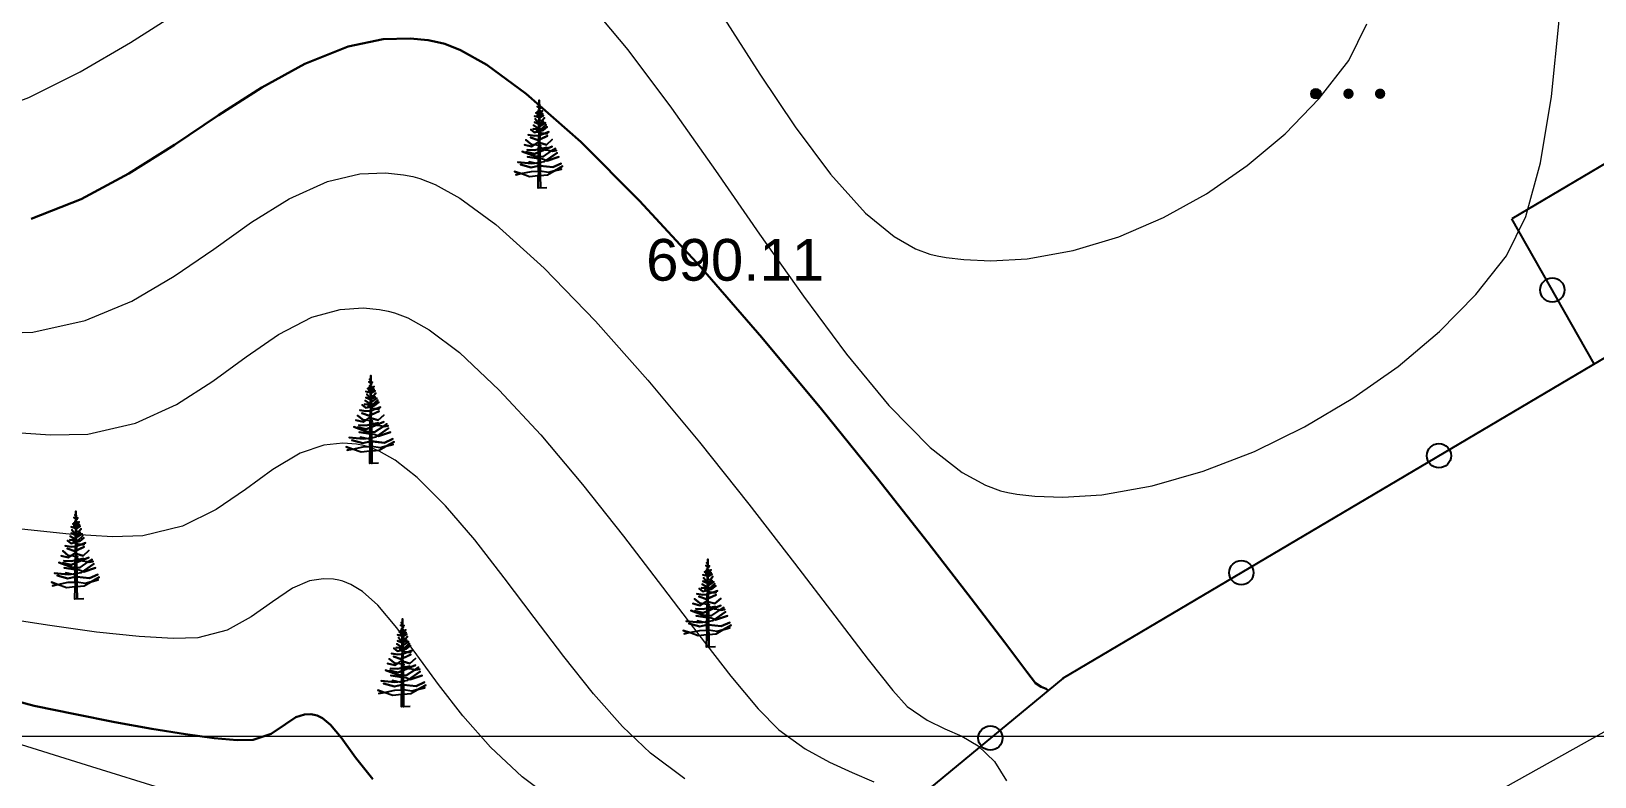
# Model space of a CAD drawing. Header units: feet. Extents: x 3381 to 1374491, y 675186 to 8751562.
# Drawn here: x 686674.7 to 686712.22, y 4376145.2 to 4376163.09 of the extents above; entities that cross this region are included whole.
import ezdxf

# ---------------------------------------------------------------- set-up
doc = ezdxf.new("R2010")
doc.units = ezdxf.units.FT
doc.header["$MEASUREMENT"] = 0
doc.header["$PDMODE"] = 34
doc.header["$PDSIZE"] = 0.01
doc.layers.get('0').update_dxf_attribs({"linetype": 'CONTINUOUS'})
for name, color, linetype in [('0_Point_Height', 2, 'CONTINUOUS'), ('0_Point_Point', 7, 'CONTINUOUS'), ('Aqaclar', 3, 'CONTINUOUS'), ('col bitkisi', 7, 'CONTINUOUS')]:
    doc.layers.add(name, color=color, linetype=linetype)
for name, color, linetype, lineweight in [('ANA HORIZONTAL', 24, 'CONTINUOUS', 30), ('das tikili', 5, 'CONTINUOUS', 0), ('HORIZANTAL', 24, 'CONTINUOUS', 13), ('km setka', 170, 'CONTINUOUS', 15)]:
    doc.layers.add(name, color=color, linetype=linetype, lineweight=lineweight)
doc.styles.get("Standard").update_dxf_attribs({"font": 'arial.ttf', "height": 2.5})

msp = doc.modelspace()

# ---------------------------------------------------------------- hatches: boundary and pattern name
at = {"layer": 'col bitkisi', "ltscale": 1.5}
h = msp.add_hatch(color=256, dxfattribs=at)
edge = h.paths.add_edge_path()
edge.add_arc((686705.529, 4376161.587), 0.125, 0, 360)
h = msp.add_hatch(color=256, dxfattribs=at)
edge = h.paths.add_edge_path()
edge.add_arc((686706.311, 4376161.587), 0.125, 0, 360)
h = msp.add_hatch(color=256, dxfattribs=at)
edge = h.paths.add_edge_path()
edge.add_arc((686707.07, 4376161.587), 0.125, 0, 360)

# ---------------------------------------------------------------- linework, layer by layer
at = {"linetype": 'Continuous'}
for p, q in [((686723.616, 4376161.855, 690.121), (686699.466, 4376147.563, 690.108)), ((686714.537, 4376161.13, 690.117), (686710.233, 4376158.584, 690.115)), ((686712.211, 4376155.106, 681.217), (686710.233, 4376158.584, 77.191)), ((686699.466, 4376147.563, 690.108), (686688.683, 4376138.685, 96.176))]:
    msp.add_line(p, q, dxfattribs=at)
for centre in [(686711.203, 4376156.879, 373.182), (686708.482, 4376152.899, 690.113), (686703.738, 4376150.092, 690.11), (686697.717, 4376146.124, 593.796)]:
    msp.add_circle(centre, 0.291, dxfattribs=at)
msp.add_open_spline([(686613.86, 4376350.079), (686615.681, 4376346.609), (686621.987, 4376334.591), (686631.884, 4376316.609), (686645.879, 4376297.345), (686656.65, 4376277.147), (686667.613, 4376259.262), (686676.741, 4376241.858), (686690.156, 4376223.337), (686706.755, 4376209.048), (686718.29, 4376194.211), (686726.22, 4376183.729), (686737.538, 4376171.81), (686745.787, 4376161.118), (686750.231, 4376155.358)], degree=3, knots=[0, 0, 0, 0, 11.75951, 40.72321, 61.46233, 83.054979, 109.290717, 124.392744, 141.962718, 177.533008, 189.558821, 198.276488, 216.955448, 238.768866, 238.768866, 238.768866, 238.768866], dxfattribs=at)
at = {"layer": '0_Point_Point'}
msp.add_point((686699.466, 4376147.563, 690.108), dxfattribs=at)
at = {"layer": 'ANA HORIZONTAL', "color": 16, "lineweight": 30}
for points, elevation in [([(686674.69, 4376158.586), (686675.894, 4376159.059), (686677.037, 4376159.669), (686678.132, 4376160.359), (686679.192, 4376161.069), (686680.231, 4376161.738), (686681.262, 4376162.308), (686682.3, 4376162.72), (686683.143, 4376162.894), (686683.787, 4376162.915), (686684.224, 4376162.87), (686684.445, 4376162.828), (686684.621, 4376162.781), (686685, 4376162.631), (686685.631, 4376162.277), (686686.574, 4376161.587), (686687.884, 4376160.431), (686689.294, 4376159.02), (686690.759, 4376157.43), (686692.231, 4376155.738), (686693.663, 4376154.019), (686695.009, 4376152.352), (686696.221, 4376150.811), (686697.254, 4376149.473), (686698.059, 4376148.415), (686698.59, 4376147.712), (686698.8, 4376147.442), (686698.937, 4376147.358), (686699.056, 4376147.304), (686699.104, 4376147.265)], 690), ([(686682.891, 4376145.139), (686682.481, 4376145.661), (686682.133, 4376146.136), (686681.878, 4376146.439), (686681.688, 4376146.599), (686681.557, 4376146.665), (686681.49, 4376146.685), (686681.407, 4376146.698), (686681.255, 4376146.693), (686681.05, 4376146.625), (686680.796, 4376146.461), (686680.455, 4376146.228), (686680.02, 4376146.084), (686679.638, 4376146.078), (686679.087, 4376146.124), (686678.395, 4376146.216), (686677.59, 4376146.346), (686676.699, 4376146.508), (686675.749, 4376146.696), (686674.769, 4376146.902), (686674.02, 4376147.102)], 687.5)]:
    msp.add_lwpolyline(points, dxfattribs=dict(at, elevation=elevation))
at = {"layer": 'Aqaclar', "color": 3}
for points in [[(686687.074, 4376159.331), (686686.862, 4376159.323), (686686.866, 4376159.618), (686686.658, 4376159.594), (686686.449, 4376159.669), (686686.298, 4376159.724), (686686.449, 4376159.669), (686686.323, 4376159.643), (686686.449, 4376159.669), (686686.702, 4376159.724), (686686.867, 4376159.731), (686686.866, 4376159.618), (686686.911, 4376159.623), (686686.915, 4376159.325), (686686.911, 4376159.623), (686687.088, 4376159.643), (686687.254, 4376159.736), (686687.422, 4376159.78), (686687.254, 4376159.736), (686687.448, 4376159.845), (686687.254, 4376159.736), (686687.113, 4376159.699), (686686.91, 4376159.729), (686686.911, 4376159.623), (686686.91, 4376159.729), (686686.892, 4376159.732), (686686.867, 4376159.731), (686686.869, 4376159.853), (686686.867, 4376159.853), (686686.696, 4376159.813), (686686.437, 4376159.886), (686686.696, 4376159.813), (686686.867, 4376159.853), (686686.869, 4376159.853), (686686.869, 4376159.9), (686686.86, 4376159.902), (686686.645, 4376159.95), (686686.775, 4376159.921), (686686.702, 4376159.91), (686686.374, 4376159.942), (686686.702, 4376159.91), (686686.775, 4376159.921), (686686.87, 4376159.936), (686686.869, 4376159.9), (686686.87, 4376159.936), (686686.907, 4376159.941), (686686.91, 4376159.729), (686686.908, 4376159.854), (686686.911, 4376159.853), (686687.214, 4376159.821), (686687.416, 4376159.91), (686687.214, 4376159.821), (686686.908, 4376159.854), (686686.907, 4376159.941), (686687.018, 4376159.958), (686687.315, 4376160.169), (686687.053, 4376159.983), (686687.075, 4376159.975), (686687.359, 4376160.072), (686687.075, 4376159.975), (686686.968, 4376160.015), (686686.906, 4376160.025), (686686.907, 4376159.941), (686686.906, 4376160.025), (686686.871, 4376160.03), (686686.87, 4376159.936), (686686.871, 4376160.03), (686686.608, 4376160.072), (686686.871, 4376160.03), (686686.872, 4376160.08), (686686.803, 4376160.08), (686686.481, 4376160.201), (686686.803, 4376160.08), (686686.872, 4376160.08), (686686.873, 4376160.183), (686686.784, 4376160.145), (686686.576, 4376160.193), (686686.784, 4376160.145), (686686.904, 4376160.196), (686686.906, 4376160.08), (686686.872, 4376160.08), (686686.906, 4376160.08), (686686.906, 4376160.025), (686686.906, 4376160.08), (686686.987, 4376160.08), (686687.185, 4376160.213), (686687.277, 4376160.274), (686687.185, 4376160.213), (686687.208, 4376160.21), (686687.302, 4376160.226), (686687.208, 4376160.21), (686687.05, 4376160.234), (686687.022, 4376160.246), (686686.904, 4376160.196), (686687.022, 4376160.246), (686687.201, 4376160.323), (686687.022, 4376160.246), (686686.961, 4376160.275), (686687.069, 4376160.299), (686686.961, 4376160.275), (686686.892, 4376160.307), (686686.903, 4376160.302), (686686.903, 4376160.262), (686686.961, 4376160.275), (686686.903, 4376160.262), (686686.904, 4376160.196), (686686.903, 4376160.262), (686686.874, 4376160.255), (686686.873, 4376160.183), (686686.874, 4376160.255), (686686.778, 4376160.234), (686686.601, 4376160.242), (686686.778, 4376160.234), (686686.874, 4376160.255), (686686.875, 4376160.347), (686686.93, 4376160.339), (686686.902, 4376160.343), (686686.903, 4376160.302), (686686.902, 4376160.343), (686686.875, 4376160.347), (686686.702, 4376160.371), (686686.57, 4376160.477), (686686.702, 4376160.371), (686686.766, 4376160.362), (686686.702, 4376160.323), (686686.532, 4376160.363), (686686.702, 4376160.323), (686686.766, 4376160.362), (686686.876, 4376160.43), (686686.875, 4376160.347), (686686.902, 4376160.343), (686686.901, 4376160.407), (686687.062, 4376160.363), (686687.201, 4376160.485), (686687.062, 4376160.363), (686686.901, 4376160.407), (686686.9, 4376160.487), (686687.088, 4376160.574), (686686.86, 4376160.469), (686686.677, 4376160.533), (686686.86, 4376160.469), (686686.877, 4376160.476), (686686.876, 4376160.43), (686686.878, 4376160.588), (686686.86, 4376160.582), (686686.772, 4376160.574), (686686.626, 4376160.598), (686686.772, 4376160.574), (686686.86, 4376160.582), (686686.878, 4376160.588), (686686.899, 4376160.595), (686686.9, 4376160.487), (686686.899, 4376160.595), (686687.119, 4376160.671), (686687.013, 4376160.635), (686687.088, 4376160.631), (686686.936, 4376160.639), (686686.822, 4376160.695), (686686.879, 4376160.667), (686686.878, 4376160.588), (686686.899, 4376160.595), (686686.898, 4376160.689), (686686.772, 4376160.655), (686686.683, 4376160.728), (686686.772, 4376160.655), (686686.879, 4376160.684), (686686.879, 4376160.667), (686686.879, 4376160.684), (686686.98, 4376160.712), (686687.081, 4376160.793), (686686.98, 4376160.712), (686686.898, 4376160.689), (686686.897, 4376160.731), (686686.93, 4376160.728), (686687.056, 4376160.841), (686686.93, 4376160.728), (686686.897, 4376160.731), (686686.88, 4376160.732), (686686.879, 4376160.684), (686686.88, 4376160.732), (686686.74, 4376160.744), (686686.88, 4376160.732), (686686.88, 4376160.748), (686686.753, 4376160.833), (686686.88, 4376160.748), (686686.881, 4376160.859), (686686.885, 4376160.857), (686686.772, 4376160.906), (686686.885, 4376160.857), (686686.993, 4376160.922), (686686.896, 4376160.864), (686686.897, 4376160.731), (686686.897, 4376160.797), (686687.037, 4376160.89), (686686.897, 4376160.797), (686686.895, 4376160.934), (686686.955, 4376160.946), (686687.012, 4376161.011), (686686.955, 4376160.946), (686686.895, 4376160.934), (686686.882, 4376160.931), (686686.881, 4376160.859), (686686.882, 4376160.931), (686686.841, 4376160.922), (686686.791, 4376160.987), (686686.841, 4376160.922), (686686.882, 4376160.931), (686686.884, 4376161.024), (686686.772, 4376161.052), (686686.904, 4376161.019), (686686.993, 4376161.068), (686686.904, 4376161.019), (686686.894, 4376161.022), (686686.895, 4376160.934), (686686.894, 4376161.022), (686686.893, 4376161.066), (686686.974, 4376161.108), (686686.893, 4376161.066), (686686.892, 4376161.139), (686686.923, 4376161.133), (686686.892, 4376161.139), (686686.841, 4376161.149), (686686.885, 4376161.14), (686686.884, 4376161.024), (686686.884, 4376161.068), (686686.841, 4376161.076), (686686.884, 4376161.068), (686686.884, 4376161.098), (686686.81, 4376161.125), (686686.884, 4376161.098), (686686.885, 4376161.14), (686686.885, 4376161.18), (686686.86, 4376161.189), (686686.892, 4376161.177), (686686.923, 4376161.165), (686686.949, 4376161.133), (686686.935, 4376161.15), (686686.968, 4376161.173), (686686.923, 4376161.141), (686686.935, 4376161.15), (686686.923, 4376161.165), (686686.892, 4376161.177), (686686.892, 4376161.139), (686686.892, 4376161.177), (686686.891, 4376161.239), (686686.93, 4376161.27), (686686.896, 4376161.243), (686686.917, 4376161.23), (686686.896, 4376161.243), (686686.886, 4376161.25), (686686.841, 4376161.278), (686686.886, 4376161.25), (686686.887, 4376161.309), (686686.86, 4376161.343), (686686.887, 4376161.309), (686686.889, 4376161.432), (686686.891, 4376161.247), (686686.891, 4376161.239), (686686.891, 4376161.247), (686686.886, 4376161.25), (686686.886, 4376161.236), (686686.891, 4376161.239), (686686.879, 4376161.23), (686686.886, 4376161.236), (686686.885, 4376161.18)], [(686683.031, 4376152.722), (686682.819, 4376152.715), (686682.823, 4376153.009), (686682.615, 4376152.986), (686682.405, 4376153.061), (686682.255, 4376153.115), (686682.405, 4376153.061), (686682.28, 4376153.034), (686682.405, 4376153.061), (686682.659, 4376153.115), (686682.824, 4376153.122), (686682.823, 4376153.009), (686682.868, 4376153.015), (686682.872, 4376152.717), (686682.868, 4376153.015), (686683.044, 4376153.034), (686683.211, 4376153.128), (686683.379, 4376153.172), (686683.211, 4376153.128), (686683.404, 4376153.237), (686683.211, 4376153.128), (686683.069, 4376153.091), (686682.867, 4376153.121), (686682.868, 4376153.015), (686682.867, 4376153.121), (686682.848, 4376153.124), (686682.824, 4376153.122), (686682.825, 4376153.245), (686682.823, 4376153.245), (686682.653, 4376153.205), (686682.394, 4376153.277), (686682.653, 4376153.205), (686682.823, 4376153.245), (686682.825, 4376153.245), (686682.826, 4376153.291), (686682.817, 4376153.294), (686682.602, 4376153.342), (686682.732, 4376153.313), (686682.659, 4376153.302), (686682.33, 4376153.334), (686682.659, 4376153.302), (686682.732, 4376153.313), (686682.827, 4376153.327), (686682.826, 4376153.291), (686682.827, 4376153.327), (686682.864, 4376153.333), (686682.867, 4376153.121), (686682.865, 4376153.246), (686682.867, 4376153.245), (686683.171, 4376153.213), (686683.373, 4376153.302), (686683.171, 4376153.213), (686682.865, 4376153.246), (686682.864, 4376153.333), (686682.975, 4376153.35), (686683.272, 4376153.561), (686683.009, 4376153.375), (686683.032, 4376153.366), (686683.316, 4376153.464), (686683.032, 4376153.366), (686682.924, 4376153.407), (686682.863, 4376153.417), (686682.864, 4376153.333), (686682.863, 4376153.417), (686682.828, 4376153.422), (686682.827, 4376153.327), (686682.828, 4376153.422), (686682.564, 4376153.464), (686682.828, 4376153.422), (686682.828, 4376153.472), (686682.76, 4376153.472), (686682.438, 4376153.593), (686682.76, 4376153.472), (686682.828, 4376153.472), (686682.83, 4376153.574), (686682.741, 4376153.537), (686682.533, 4376153.585), (686682.741, 4376153.537), (686682.861, 4376153.588), (686682.862, 4376153.472), (686682.828, 4376153.472), (686682.862, 4376153.472), (686682.863, 4376153.417), (686682.862, 4376153.472), (686682.943, 4376153.472), (686683.142, 4376153.605), (686683.234, 4376153.666), (686683.142, 4376153.605), (686683.164, 4376153.601), (686683.259, 4376153.618), (686683.164, 4376153.601), (686683.006, 4376153.626), (686682.979, 4376153.638), (686682.861, 4376153.588), (686682.979, 4376153.638), (686683.158, 4376153.715), (686682.979, 4376153.638), (686682.918, 4376153.666), (686683.025, 4376153.69), (686682.918, 4376153.666), (686682.848, 4376153.698), (686682.859, 4376153.693), (686682.86, 4376153.654), (686682.918, 4376153.666), (686682.86, 4376153.654), (686682.861, 4376153.588), (686682.86, 4376153.654), (686682.831, 4376153.647), (686682.83, 4376153.574), (686682.831, 4376153.647), (686682.735, 4376153.626), (686682.558, 4376153.634), (686682.735, 4376153.626), (686682.831, 4376153.647), (686682.832, 4376153.739), (686682.886, 4376153.731), (686682.859, 4376153.735), (686682.859, 4376153.693), (686682.859, 4376153.735), (686682.832, 4376153.739), (686682.659, 4376153.763), (686682.526, 4376153.869), (686682.659, 4376153.763), (686682.723, 4376153.754), (686682.659, 4376153.715), (686682.488, 4376153.755), (686682.659, 4376153.715), (686682.723, 4376153.754), (686682.833, 4376153.822), (686682.832, 4376153.739), (686682.859, 4376153.735), (686682.858, 4376153.798), (686683.019, 4376153.755), (686683.158, 4376153.877), (686683.019, 4376153.755), (686682.858, 4376153.798), (686682.857, 4376153.879), (686683.044, 4376153.966), (686682.817, 4376153.86), (686682.634, 4376153.925), (686682.817, 4376153.86), (686682.833, 4376153.868), (686682.833, 4376153.822), (686682.835, 4376153.98), (686682.817, 4376153.974), (686682.728, 4376153.966), (686682.583, 4376153.99), (686682.728, 4376153.966), (686682.817, 4376153.974), (686682.835, 4376153.98), (686682.856, 4376153.987), (686682.857, 4376153.879), (686682.856, 4376153.987), (686683.076, 4376154.063), (686682.97, 4376154.026), (686683.044, 4376154.022), (686682.893, 4376154.031), (686682.779, 4376154.087), (686682.836, 4376154.059), (686682.835, 4376153.98), (686682.856, 4376153.987), (686682.854, 4376154.081), (686682.728, 4376154.047), (686682.64, 4376154.12), (686682.728, 4376154.047), (686682.836, 4376154.076), (686682.836, 4376154.059), (686682.836, 4376154.076), (686682.937, 4376154.103), (686683.038, 4376154.184), (686682.937, 4376154.103), (686682.854, 4376154.081), (686682.854, 4376154.122), (686682.886, 4376154.12), (686683.013, 4376154.233), (686682.886, 4376154.12), (686682.854, 4376154.122), (686682.836, 4376154.124), (686682.836, 4376154.076), (686682.836, 4376154.124), (686682.697, 4376154.136), (686682.836, 4376154.124), (686682.837, 4376154.139), (686682.709, 4376154.225), (686682.837, 4376154.139), (686682.838, 4376154.251), (686682.842, 4376154.249), (686682.728, 4376154.298), (686682.842, 4376154.249), (686682.949, 4376154.314), (686682.852, 4376154.255), (686682.854, 4376154.122), (686682.853, 4376154.189), (686682.994, 4376154.282), (686682.853, 4376154.189), (686682.851, 4376154.325), (686682.912, 4376154.338), (686682.968, 4376154.403), (686682.912, 4376154.338), (686682.851, 4376154.325), (686682.839, 4376154.323), (686682.838, 4376154.251), (686682.839, 4376154.323), (686682.798, 4376154.314), (686682.747, 4376154.379), (686682.798, 4376154.314), (686682.839, 4376154.323), (686682.84, 4376154.416), (686682.728, 4376154.444), (686682.861, 4376154.411), (686682.949, 4376154.46), (686682.861, 4376154.411), (686682.85, 4376154.414), (686682.851, 4376154.325), (686682.85, 4376154.414), (686682.85, 4376154.458), (686682.93, 4376154.5), (686682.85, 4376154.458), (686682.849, 4376154.531), (686682.88, 4376154.524), (686682.849, 4376154.531), (686682.798, 4376154.541), (686682.842, 4376154.532), (686682.84, 4376154.416), (686682.841, 4376154.46), (686682.798, 4376154.468), (686682.841, 4376154.46), (686682.841, 4376154.49), (686682.766, 4376154.516), (686682.841, 4376154.49), (686682.842, 4376154.532), (686682.842, 4376154.571), (686682.817, 4376154.581), (686682.848, 4376154.569), (686682.88, 4376154.557), (686682.905, 4376154.524), (686682.892, 4376154.541), (686682.924, 4376154.565), (686682.88, 4376154.533), (686682.892, 4376154.541), (686682.88, 4376154.557), (686682.848, 4376154.569), (686682.849, 4376154.531), (686682.848, 4376154.569), (686682.848, 4376154.631), (686682.886, 4376154.662), (686682.853, 4376154.635), (686682.874, 4376154.622), (686682.853, 4376154.635), (686682.843, 4376154.641), (686682.798, 4376154.67), (686682.843, 4376154.641), (686682.844, 4376154.701), (686682.817, 4376154.735), (686682.844, 4376154.701), (686682.845, 4376154.824), (686682.848, 4376154.638), (686682.848, 4376154.631), (686682.848, 4376154.638), (686682.843, 4376154.641), (686682.843, 4376154.627), (686682.848, 4376154.631), (686682.836, 4376154.622), (686682.843, 4376154.627), (686682.842, 4376154.571)], [(686675.954, 4376149.469), (686675.742, 4376149.461), (686675.746, 4376149.756), (686675.538, 4376149.732), (686675.329, 4376149.807), (686675.178, 4376149.862), (686675.329, 4376149.807), (686675.203, 4376149.781), (686675.329, 4376149.807), (686675.582, 4376149.862), (686675.747, 4376149.869), (686675.746, 4376149.756), (686675.791, 4376149.761), (686675.795, 4376149.463), (686675.791, 4376149.761), (686675.968, 4376149.781), (686676.134, 4376149.874), (686676.302, 4376149.918), (686676.134, 4376149.874), (686676.328, 4376149.983), (686676.134, 4376149.874), (686675.993, 4376149.837), (686675.79, 4376149.867), (686675.791, 4376149.761), (686675.79, 4376149.867), (686675.772, 4376149.87), (686675.747, 4376149.869), (686675.749, 4376149.991), (686675.746, 4376149.991), (686675.576, 4376149.951), (686675.317, 4376150.024), (686675.576, 4376149.951), (686675.746, 4376149.991), (686675.749, 4376149.991), (686675.749, 4376150.038), (686675.74, 4376150.04), (686675.525, 4376150.088), (686675.655, 4376150.059), (686675.582, 4376150.048), (686675.254, 4376150.08), (686675.582, 4376150.048), (686675.655, 4376150.059), (686675.75, 4376150.074), (686675.749, 4376150.038), (686675.75, 4376150.074), (686675.787, 4376150.079), (686675.79, 4376149.867), (686675.788, 4376149.992), (686675.791, 4376149.991), (686676.094, 4376149.959), (686676.296, 4376150.048), (686676.094, 4376149.959), (686675.788, 4376149.992), (686675.787, 4376150.079), (686675.898, 4376150.096), (686676.195, 4376150.307), (686675.933, 4376150.121), (686675.955, 4376150.113), (686676.239, 4376150.21), (686675.955, 4376150.113), (686675.847, 4376150.153), (686675.786, 4376150.163), (686675.787, 4376150.079), (686675.786, 4376150.163), (686675.751, 4376150.168), (686675.75, 4376150.074), (686675.751, 4376150.168), (686675.487, 4376150.21), (686675.751, 4376150.168), (686675.752, 4376150.218), (686675.683, 4376150.218), (686675.361, 4376150.339), (686675.683, 4376150.218), (686675.752, 4376150.218), (686675.753, 4376150.321), (686675.664, 4376150.283), (686675.456, 4376150.331), (686675.664, 4376150.283), (686675.784, 4376150.334), (686675.785, 4376150.218), (686675.752, 4376150.218), (686675.785, 4376150.218), (686675.786, 4376150.163), (686675.785, 4376150.218), (686675.866, 4376150.218), (686676.065, 4376150.351), (686676.157, 4376150.412), (686676.065, 4376150.351), (686676.088, 4376150.347), (686676.182, 4376150.364), (686676.088, 4376150.347), (686675.93, 4376150.372), (686675.902, 4376150.384), (686675.784, 4376150.334), (686675.902, 4376150.384), (686676.081, 4376150.461), (686675.902, 4376150.384), (686675.841, 4376150.413), (686675.949, 4376150.437), (686675.841, 4376150.413), (686675.772, 4376150.445), (686675.783, 4376150.44), (686675.783, 4376150.4), (686675.841, 4376150.413), (686675.783, 4376150.4), (686675.784, 4376150.334), (686675.783, 4376150.4), (686675.754, 4376150.393), (686675.753, 4376150.321), (686675.754, 4376150.393), (686675.658, 4376150.372), (686675.481, 4376150.38), (686675.658, 4376150.372), (686675.754, 4376150.393), (686675.755, 4376150.485), (686675.81, 4376150.477), (686675.782, 4376150.481), (686675.783, 4376150.44), (686675.782, 4376150.481), (686675.755, 4376150.485), (686675.582, 4376150.509), (686675.45, 4376150.615), (686675.582, 4376150.509), (686675.646, 4376150.5), (686675.582, 4376150.461), (686675.412, 4376150.501), (686675.582, 4376150.461), (686675.646, 4376150.5), (686675.756, 4376150.568), (686675.755, 4376150.485), (686675.782, 4376150.481), (686675.781, 4376150.545), (686675.942, 4376150.501), (686676.081, 4376150.623), (686675.942, 4376150.501), (686675.781, 4376150.545), (686675.78, 4376150.625), (686675.968, 4376150.712), (686675.74, 4376150.607), (686675.557, 4376150.671), (686675.74, 4376150.607), (686675.757, 4376150.614), (686675.756, 4376150.568), (686675.758, 4376150.726), (686675.74, 4376150.72), (686675.652, 4376150.712), (686675.506, 4376150.736), (686675.652, 4376150.712), (686675.74, 4376150.72), (686675.758, 4376150.726), (686675.779, 4376150.733), (686675.78, 4376150.625), (686675.779, 4376150.733), (686675.999, 4376150.809), (686675.893, 4376150.773), (686675.968, 4376150.769), (686675.816, 4376150.777), (686675.702, 4376150.833), (686675.759, 4376150.805), (686675.758, 4376150.726), (686675.779, 4376150.733), (686675.778, 4376150.827), (686675.652, 4376150.793), (686675.563, 4376150.866), (686675.652, 4376150.793), (686675.759, 4376150.822), (686675.759, 4376150.805), (686675.759, 4376150.822), (686675.86, 4376150.85), (686675.961, 4376150.931), (686675.86, 4376150.85), (686675.778, 4376150.827), (686675.777, 4376150.868), (686675.81, 4376150.866), (686675.936, 4376150.979), (686675.81, 4376150.866), (686675.777, 4376150.868), (686675.76, 4376150.87), (686675.759, 4376150.822), (686675.76, 4376150.87), (686675.62, 4376150.882), (686675.76, 4376150.87), (686675.76, 4376150.886), (686675.633, 4376150.971), (686675.76, 4376150.886), (686675.761, 4376150.997), (686675.765, 4376150.995), (686675.652, 4376151.044), (686675.765, 4376150.995), (686675.873, 4376151.06), (686675.776, 4376151.001), (686675.777, 4376150.868), (686675.776, 4376150.935), (686675.917, 4376151.028), (686675.776, 4376150.935), (686675.775, 4376151.072), (686675.835, 4376151.084), (686675.892, 4376151.149), (686675.835, 4376151.084), (686675.775, 4376151.072), (686675.762, 4376151.069), (686675.761, 4376150.997), (686675.762, 4376151.069), (686675.721, 4376151.06), (686675.671, 4376151.125), (686675.721, 4376151.06), (686675.762, 4376151.069), (686675.763, 4376151.162), (686675.652, 4376151.19), (686675.784, 4376151.157), (686675.873, 4376151.206), (686675.784, 4376151.157), (686675.774, 4376151.16), (686675.775, 4376151.072), (686675.774, 4376151.16), (686675.773, 4376151.204), (686675.854, 4376151.246), (686675.773, 4376151.204), (686675.772, 4376151.277), (686675.803, 4376151.271), (686675.772, 4376151.277), (686675.721, 4376151.287), (686675.765, 4376151.278), (686675.763, 4376151.162), (686675.764, 4376151.206), (686675.721, 4376151.214), (686675.764, 4376151.206), (686675.764, 4376151.236), (686675.69, 4376151.263), (686675.764, 4376151.236), (686675.765, 4376151.278), (686675.765, 4376151.318), (686675.74, 4376151.327), (686675.772, 4376151.315), (686675.803, 4376151.303), (686675.829, 4376151.271), (686675.815, 4376151.288), (686675.847, 4376151.311), (686675.803, 4376151.279), (686675.815, 4376151.288), (686675.803, 4376151.303), (686675.772, 4376151.315), (686675.772, 4376151.277), (686675.772, 4376151.315), (686675.771, 4376151.377), (686675.81, 4376151.408), (686675.776, 4376151.381), (686675.797, 4376151.368), (686675.776, 4376151.381), (686675.766, 4376151.387), (686675.721, 4376151.416), (686675.766, 4376151.387), (686675.767, 4376151.447), (686675.74, 4376151.481), (686675.767, 4376151.447), (686675.769, 4376151.57), (686675.771, 4376151.385), (686675.771, 4376151.377), (686675.771, 4376151.385), (686675.766, 4376151.387), (686675.766, 4376151.373), (686675.771, 4376151.377), (686675.759, 4376151.368), (686675.766, 4376151.373), (686675.765, 4376151.318)], [(686691.117, 4376148.317), (686690.906, 4376148.31), (686690.909, 4376148.604), (686690.702, 4376148.58), (686690.492, 4376148.656), (686690.341, 4376148.71), (686690.492, 4376148.656), (686690.367, 4376148.629), (686690.492, 4376148.656), (686690.746, 4376148.71), (686690.911, 4376148.717), (686690.909, 4376148.604), (686690.955, 4376148.609), (686690.958, 4376148.311), (686690.955, 4376148.609), (686691.131, 4376148.629), (686691.298, 4376148.723), (686691.466, 4376148.767), (686691.298, 4376148.723), (686691.491, 4376148.831), (686691.298, 4376148.723), (686691.156, 4376148.686), (686690.953, 4376148.715), (686690.955, 4376148.609), (686690.953, 4376148.715), (686690.935, 4376148.718), (686690.911, 4376148.717), (686690.912, 4376148.84), (686690.91, 4376148.84), (686690.739, 4376148.799), (686690.48, 4376148.872), (686690.739, 4376148.799), (686690.91, 4376148.84), (686690.912, 4376148.84), (686690.913, 4376148.886), (686690.904, 4376148.888), (686690.689, 4376148.937), (686690.818, 4376148.907), (686690.746, 4376148.896), (686690.417, 4376148.929), (686690.746, 4376148.896), (686690.818, 4376148.907), (686690.913, 4376148.922), (686690.913, 4376148.886), (686690.913, 4376148.922), (686690.951, 4376148.928), (686690.953, 4376148.715), (686690.952, 4376148.84), (686690.954, 4376148.84), (686691.257, 4376148.807), (686691.46, 4376148.896), (686691.257, 4376148.807), (686690.952, 4376148.84), (686690.951, 4376148.928), (686691.062, 4376148.945), (686691.358, 4376149.155), (686691.096, 4376148.969), (686691.118, 4376148.961), (686691.403, 4376149.058), (686691.118, 4376148.961), (686691.011, 4376149.002), (686690.95, 4376149.011), (686690.951, 4376148.928), (686690.95, 4376149.011), (686690.915, 4376149.017), (686690.913, 4376148.922), (686690.915, 4376149.017), (686690.651, 4376149.058), (686690.915, 4376149.017), (686690.915, 4376149.066), (686690.847, 4376149.066), (686690.525, 4376149.188), (686690.847, 4376149.066), (686690.915, 4376149.066), (686690.916, 4376149.169), (686690.828, 4376149.131), (686690.619, 4376149.18), (686690.828, 4376149.131), (686690.948, 4376149.182), (686690.949, 4376149.066), (686690.915, 4376149.066), (686690.949, 4376149.066), (686690.95, 4376149.011), (686690.949, 4376149.066), (686691.03, 4376149.066), (686691.229, 4376149.199), (686691.321, 4376149.261), (686691.229, 4376149.199), (686691.251, 4376149.196), (686691.346, 4376149.212), (686691.251, 4376149.196), (686691.093, 4376149.22), (686691.066, 4376149.233), (686690.948, 4376149.182), (686691.066, 4376149.233), (686691.245, 4376149.309), (686691.066, 4376149.233), (686691.005, 4376149.261), (686691.112, 4376149.285), (686691.005, 4376149.261), (686690.935, 4376149.293), (686690.946, 4376149.288), (686690.947, 4376149.248), (686691.005, 4376149.261), (686690.947, 4376149.248), (686690.948, 4376149.182), (686690.947, 4376149.248), (686690.917, 4376149.242), (686690.916, 4376149.169), (686690.917, 4376149.242), (686690.822, 4376149.22), (686690.645, 4376149.228), (686690.822, 4376149.22), (686690.917, 4376149.242), (686690.918, 4376149.333), (686690.973, 4376149.325), (686690.946, 4376149.329), (686690.946, 4376149.288), (686690.946, 4376149.329), (686690.918, 4376149.333), (686690.746, 4376149.358), (686690.613, 4376149.463), (686690.746, 4376149.358), (686690.81, 4376149.349), (686690.746, 4376149.309), (686690.575, 4376149.35), (686690.746, 4376149.309), (686690.81, 4376149.349), (686690.92, 4376149.417), (686690.918, 4376149.333), (686690.946, 4376149.329), (686690.945, 4376149.393), (686691.106, 4376149.35), (686691.245, 4376149.471), (686691.106, 4376149.35), (686690.945, 4376149.393), (686690.944, 4376149.474), (686691.131, 4376149.56), (686690.904, 4376149.455), (686690.72, 4376149.52), (686690.904, 4376149.455), (686690.92, 4376149.463), (686690.92, 4376149.417), (686690.922, 4376149.575), (686690.904, 4376149.568), (686690.815, 4376149.56), (686690.67, 4376149.585), (686690.815, 4376149.56), (686690.904, 4376149.568), (686690.922, 4376149.575), (686690.943, 4376149.582), (686690.944, 4376149.474), (686690.943, 4376149.582), (686691.163, 4376149.657), (686691.056, 4376149.621), (686691.131, 4376149.617), (686690.979, 4376149.625), (686690.866, 4376149.682), (686690.923, 4376149.653), (686690.922, 4376149.575), (686690.943, 4376149.582), (686690.941, 4376149.676), (686690.815, 4376149.641), (686690.727, 4376149.714), (686690.815, 4376149.641), (686690.923, 4376149.671), (686690.923, 4376149.653), (686690.923, 4376149.671), (686691.024, 4376149.698), (686691.125, 4376149.779), (686691.024, 4376149.698), (686690.941, 4376149.676), (686690.941, 4376149.717), (686690.973, 4376149.714), (686691.099, 4376149.828), (686690.973, 4376149.714), (686690.941, 4376149.717), (686690.923, 4376149.718), (686690.923, 4376149.671), (686690.923, 4376149.718), (686690.784, 4376149.73), (686690.923, 4376149.718), (686690.924, 4376149.734), (686690.796, 4376149.819), (686690.924, 4376149.734), (686690.925, 4376149.845), (686690.929, 4376149.844), (686690.815, 4376149.892), (686690.929, 4376149.844), (686691.036, 4376149.909), (686690.939, 4376149.85), (686690.941, 4376149.717), (686690.94, 4376149.783), (686691.081, 4376149.876), (686690.94, 4376149.783), (686690.938, 4376149.92), (686690.998, 4376149.933), (686691.055, 4376149.998), (686690.998, 4376149.933), (686690.938, 4376149.92), (686690.926, 4376149.917), (686690.925, 4376149.845), (686690.926, 4376149.917), (686690.885, 4376149.909), (686690.834, 4376149.973), (686690.885, 4376149.909), (686690.926, 4376149.917), (686690.927, 4376150.011), (686690.815, 4376150.038), (686690.948, 4376150.006), (686691.036, 4376150.054), (686690.948, 4376150.006), (686690.937, 4376150.008), (686690.938, 4376149.92), (686690.937, 4376150.008), (686690.937, 4376150.053), (686691.017, 4376150.095), (686690.937, 4376150.053), (686690.936, 4376150.125), (686690.967, 4376150.119), (686690.936, 4376150.125), (686690.885, 4376150.135), (686690.928, 4376150.127), (686690.927, 4376150.011), (686690.928, 4376150.055), (686690.885, 4376150.062), (686690.928, 4376150.055), (686690.928, 4376150.085), (686690.853, 4376150.111), (686690.928, 4376150.085), (686690.928, 4376150.127), (686690.929, 4376150.166), (686690.904, 4376150.176), (686690.935, 4376150.164), (686690.967, 4376150.151), (686690.992, 4376150.119), (686690.979, 4376150.136), (686691.011, 4376150.16), (686690.967, 4376150.127), (686690.979, 4376150.136), (686690.967, 4376150.151), (686690.935, 4376150.164), (686690.936, 4376150.125), (686690.935, 4376150.164), (686690.934, 4376150.226), (686690.973, 4376150.257), (686690.939, 4376150.23), (686690.96, 4376150.216), (686690.939, 4376150.23), (686690.93, 4376150.236), (686690.885, 4376150.265), (686690.93, 4376150.236), (686690.931, 4376150.296), (686690.904, 4376150.33), (686690.931, 4376150.296), (686690.932, 4376150.418), (686690.934, 4376150.233), (686690.934, 4376150.226), (686690.934, 4376150.233), (686690.93, 4376150.236), (686690.93, 4376150.222), (686690.934, 4376150.226), (686690.923, 4376150.216), (686690.93, 4376150.222), (686690.929, 4376150.166)], [(686683.791, 4376146.883), (686683.58, 4376146.876), (686683.583, 4376147.17), (686683.375, 4376147.147), (686683.166, 4376147.222), (686683.015, 4376147.276), (686683.166, 4376147.222), (686683.041, 4376147.195), (686683.166, 4376147.222), (686683.42, 4376147.276), (686683.585, 4376147.283), (686683.583, 4376147.17), (686683.628, 4376147.175), (686683.632, 4376146.878), (686683.628, 4376147.175), (686683.805, 4376147.195), (686683.971, 4376147.289), (686684.14, 4376147.333), (686683.971, 4376147.289), (686684.165, 4376147.398), (686683.971, 4376147.289), (686683.83, 4376147.252), (686683.627, 4376147.282), (686683.628, 4376147.175), (686683.627, 4376147.282), (686683.609, 4376147.284), (686683.585, 4376147.283), (686683.586, 4376147.406), (686683.584, 4376147.406), (686683.413, 4376147.365), (686683.154, 4376147.438), (686683.413, 4376147.365), (686683.584, 4376147.406), (686683.586, 4376147.406), (686683.587, 4376147.452), (686683.577, 4376147.455), (686683.363, 4376147.503), (686683.492, 4376147.474), (686683.42, 4376147.463), (686683.091, 4376147.495), (686683.42, 4376147.463), (686683.492, 4376147.474), (686683.587, 4376147.488), (686683.587, 4376147.452), (686683.587, 4376147.488), (686683.625, 4376147.494), (686683.627, 4376147.282), (686683.626, 4376147.406), (686683.628, 4376147.406), (686683.931, 4376147.374), (686684.133, 4376147.463), (686683.931, 4376147.374), (686683.626, 4376147.406), (686683.625, 4376147.494), (686683.735, 4376147.511), (686684.032, 4376147.722), (686683.77, 4376147.536), (686683.792, 4376147.527), (686684.076, 4376147.625), (686683.792, 4376147.527), (686683.685, 4376147.568), (686683.623, 4376147.578), (686683.625, 4376147.494), (686683.623, 4376147.578), (686683.588, 4376147.583), (686683.587, 4376147.488), (686683.588, 4376147.583), (686683.325, 4376147.625), (686683.588, 4376147.583), (686683.589, 4376147.633), (686683.521, 4376147.633), (686683.198, 4376147.754), (686683.521, 4376147.633), (686683.589, 4376147.633), (686683.59, 4376147.735), (686683.502, 4376147.697), (686683.293, 4376147.746), (686683.502, 4376147.697), (686683.621, 4376147.749), (686683.623, 4376147.633), (686683.589, 4376147.633), (686683.623, 4376147.633), (686683.623, 4376147.578), (686683.623, 4376147.633), (686683.704, 4376147.633), (686683.903, 4376147.766), (686683.994, 4376147.827), (686683.903, 4376147.766), (686683.925, 4376147.762), (686684.02, 4376147.778), (686683.925, 4376147.762), (686683.767, 4376147.787), (686683.74, 4376147.799), (686683.621, 4376147.749), (686683.74, 4376147.799), (686683.919, 4376147.876), (686683.74, 4376147.799), (686683.678, 4376147.827), (686683.786, 4376147.851), (686683.678, 4376147.827), (686683.609, 4376147.859), (686683.62, 4376147.854), (686683.621, 4376147.814), (686683.678, 4376147.827), (686683.621, 4376147.814), (686683.621, 4376147.749), (686683.621, 4376147.814), (686683.591, 4376147.808), (686683.59, 4376147.735), (686683.591, 4376147.808), (686683.495, 4376147.787), (686683.318, 4376147.795), (686683.495, 4376147.787), (686683.591, 4376147.808), (686683.592, 4376147.9), (686683.647, 4376147.892), (686683.62, 4376147.896), (686683.62, 4376147.854), (686683.62, 4376147.896), (686683.592, 4376147.9), (686683.42, 4376147.924), (686683.287, 4376148.029), (686683.42, 4376147.924), (686683.483, 4376147.915), (686683.42, 4376147.876), (686683.249, 4376147.916), (686683.42, 4376147.876), (686683.483, 4376147.915), (686683.593, 4376147.983), (686683.592, 4376147.9), (686683.619, 4376147.896), (686683.619, 4376147.959), (686683.78, 4376147.916), (686683.919, 4376148.038), (686683.78, 4376147.916), (686683.619, 4376147.959), (686683.618, 4376148.04), (686683.805, 4376148.127), (686683.577, 4376148.021), (686683.394, 4376148.086), (686683.577, 4376148.021), (686683.594, 4376148.029), (686683.593, 4376147.983), (686683.595, 4376148.141), (686683.577, 4376148.135), (686683.489, 4376148.127), (686683.344, 4376148.151), (686683.489, 4376148.127), (686683.577, 4376148.135), (686683.595, 4376148.141), (686683.616, 4376148.148), (686683.618, 4376148.04), (686683.616, 4376148.148), (686683.836, 4376148.224), (686683.73, 4376148.187), (686683.805, 4376148.183), (686683.653, 4376148.191), (686683.54, 4376148.248), (686683.596, 4376148.22), (686683.595, 4376148.141), (686683.616, 4376148.148), (686683.615, 4376148.242), (686683.489, 4376148.208), (686683.401, 4376148.281), (686683.489, 4376148.208), (686683.597, 4376148.237), (686683.596, 4376148.22), (686683.597, 4376148.237), (686683.697, 4376148.264), (686683.799, 4376148.345), (686683.697, 4376148.264), (686683.615, 4376148.242), (686683.615, 4376148.283), (686683.647, 4376148.281), (686683.773, 4376148.394), (686683.647, 4376148.281), (686683.615, 4376148.283), (686683.597, 4376148.285), (686683.597, 4376148.237), (686683.597, 4376148.285), (686683.457, 4376148.297), (686683.597, 4376148.285), (686683.597, 4376148.3), (686683.47, 4376148.386), (686683.597, 4376148.3), (686683.599, 4376148.412), (686683.603, 4376148.41), (686683.489, 4376148.459), (686683.603, 4376148.41), (686683.71, 4376148.475), (686683.613, 4376148.416), (686683.615, 4376148.283), (686683.614, 4376148.35), (686683.754, 4376148.442), (686683.614, 4376148.35), (686683.612, 4376148.486), (686683.672, 4376148.499), (686683.729, 4376148.564), (686683.672, 4376148.499), (686683.612, 4376148.486), (686683.6, 4376148.484), (686683.599, 4376148.412), (686683.6, 4376148.484), (686683.558, 4376148.475), (686683.508, 4376148.54), (686683.558, 4376148.475), (686683.6, 4376148.484), (686683.601, 4376148.577), (686683.489, 4376148.604), (686683.622, 4376148.572), (686683.71, 4376148.621), (686683.622, 4376148.572), (686683.611, 4376148.575), (686683.612, 4376148.486), (686683.611, 4376148.575), (686683.61, 4376148.619), (686683.691, 4376148.661), (686683.61, 4376148.619), (686683.61, 4376148.692), (686683.641, 4376148.685), (686683.61, 4376148.692), (686683.558, 4376148.702), (686683.602, 4376148.693), (686683.601, 4376148.577), (686683.601, 4376148.621), (686683.558, 4376148.629), (686683.601, 4376148.621), (686683.602, 4376148.651), (686683.527, 4376148.677), (686683.602, 4376148.651), (686683.602, 4376148.693), (686683.603, 4376148.732), (686683.577, 4376148.742), (686683.609, 4376148.73), (686683.641, 4376148.718), (686683.666, 4376148.685), (686683.653, 4376148.702), (686683.685, 4376148.726), (686683.641, 4376148.694), (686683.653, 4376148.702), (686683.641, 4376148.718), (686683.609, 4376148.73), (686683.61, 4376148.692), (686683.609, 4376148.73), (686683.608, 4376148.792), (686683.647, 4376148.823), (686683.613, 4376148.796), (686683.634, 4376148.783), (686683.613, 4376148.796), (686683.604, 4376148.802), (686683.558, 4376148.831), (686683.604, 4376148.802), (686683.604, 4376148.862), (686683.577, 4376148.896), (686683.604, 4376148.862), (686683.606, 4376148.985), (686683.608, 4376148.799), (686683.608, 4376148.792), (686683.608, 4376148.799), (686683.604, 4376148.802), (686683.603, 4376148.788), (686683.608, 4376148.792), (686683.596, 4376148.783), (686683.603, 4376148.788), (686683.603, 4376148.732)]]:
    msp.add_lwpolyline(points, dxfattribs=at)
at = {"layer": 'col bitkisi', "lineweight": 13, "ltscale": 1.5}
msp.add_circle((686705.529, 4376161.587), 0.125, dxfattribs=at)
at = {"layer": 'das tikili', "color": 0, "lineweight": 20, "elevation": 689.594}
msp.add_lwpolyline([(686702.742, 4376140.851), (686719.304, 4376150.109)], dxfattribs=at)
at = {"layer": 'HORIZANTAL', "color": 16, "linetype": 'Continuous', "lineweight": 20}
for points, elevation in [([(686687.977, 4376163.889), (686689.011, 4376162.642), (686690.06, 4376161.24), (686691.118, 4376159.745), (686692.176, 4376158.22), (686693.227, 4376156.73), (686694.265, 4376155.338), (686695.282, 4376154.107), (686696.271, 4376153.101), (686697.037, 4376152.5), (686697.595, 4376152.19), (686697.958, 4376152.058), (686698.136, 4376152.016), (686698.348, 4376151.98), (686698.782, 4376151.929), (686699.455, 4376151.904), (686700.389, 4376151.963), (686701.596, 4376152.175), (686702.825, 4376152.527), (686704.054, 4376153.004), (686705.259, 4376153.593), (686706.416, 4376154.278), (686707.503, 4376155.045), (686708.495, 4376155.881), (686709.371, 4376156.77), (686710.106, 4376157.698), (686710.565, 4376158.637), (686710.918, 4376159.931), (686711.181, 4376161.52), (686711.368, 4376163.342)], 690.5), ([(686655.377, 4376163.138), (686657.185, 4376162.756), (686659.163, 4376162.353), (686661.244, 4376161.949), (686663.358, 4376161.569), (686665.44, 4376161.231), (686667.422, 4376160.96), (686669.235, 4376160.776), (686670.813, 4376160.702), (686672.089, 4376160.758), (686673.375, 4376161.028), (686674.634, 4376161.496), (686675.867, 4376162.111), (686677.076, 4376162.82), (686678.263, 4376163.572)], 690.5), ([(686691.323, 4376163.39), (686692.183, 4376162.055), (686693.032, 4376160.789), (686693.876, 4376159.657), (686694.722, 4376158.721), (686695.403, 4376158.157), (686695.919, 4376157.864), (686696.266, 4376157.737), (686696.44, 4376157.696), (686696.651, 4376157.66), (686697.077, 4376157.607), (686697.724, 4376157.577), (686698.6, 4376157.626), (686699.703, 4376157.821), (686700.798, 4376158.154), (686701.871, 4376158.613), (686702.904, 4376159.186), (686703.882, 4376159.862), (686704.788, 4376160.628), (686705.606, 4376161.473), (686706.32, 4376162.386), (686706.754, 4376163.267)], 691), ([(686673.711, 4376155.835), (686674.733, 4376155.867), (686675.989, 4376156.143), (686677.111, 4376156.612), (686678.13, 4376157.207), (686679.077, 4376157.86), (686679.984, 4376158.501), (686680.884, 4376159.064), (686681.808, 4376159.48), (686682.585, 4376159.661), (686683.202, 4376159.686), (686683.632, 4376159.642), (686683.854, 4376159.599), (686684.026, 4376159.554), (686684.39, 4376159.412), (686684.982, 4376159.083), (686685.843, 4376158.449), (686687.01, 4376157.399), (686688.239, 4376156.128), (686689.494, 4376154.712), (686690.734, 4376153.224), (686691.922, 4376151.736), (686693.018, 4376150.323), (686693.985, 4376149.057), (686694.783, 4376148.013), (686695.375, 4376147.263), (686695.721, 4376146.881), (686696.196, 4376146.554), (686696.626, 4376146.347), (686697.028, 4376146.173), (686697.419, 4376145.941), (686697.818, 4376145.564), (686698.104, 4376145.102)], 689.5), ([(686673.846, 4376153.491), (686675.16, 4376153.402), (686676.055, 4376153.421), (686677.2, 4376153.684), (686678.186, 4376154.131), (686679.056, 4376154.686), (686679.857, 4376155.27), (686680.633, 4376155.808), (686681.429, 4376156.222), (686682.111, 4376156.412), (686682.664, 4376156.447), (686683.058, 4376156.409), (686683.263, 4376156.371), (686683.417, 4376156.33), (686683.738, 4376156.206), (686684.247, 4376155.92), (686684.971, 4376155.375), (686685.93, 4376154.477), (686686.923, 4376153.4), (686687.924, 4376152.209), (686688.908, 4376150.969), (686689.847, 4376149.745), (686690.717, 4376148.603), (686691.49, 4376147.608), (686692.14, 4376146.825), (686692.641, 4376146.32), (686693.27, 4376145.865), (686693.852, 4376145.545), (686694.398, 4376145.302), (686694.921, 4376145.077)], 689), ([(686690.38, 4376145.149), (686689.561, 4376145.759), (686688.883, 4376146.399), (686688.187, 4376147.189), (686687.478, 4376148.079), (686686.764, 4376149.022), (686686.048, 4376149.971), (686685.339, 4376150.879), (686684.64, 4376151.697), (686683.959, 4376152.379), (686683.431, 4376152.794), (686683.046, 4376153.013), (686682.795, 4376153.11), (686682.672, 4376153.142), (686682.5, 4376153.174), (686682.172, 4376153.199), (686681.715, 4376153.152), (686681.154, 4376152.958), (686680.496, 4376152.567), (686679.838, 4376152.089), (686679.132, 4376151.608), (686678.328, 4376151.209), (686677.376, 4376150.975), (686676.645, 4376150.955), (686675.607, 4376151.017), (686674.313, 4376151.151)], 688.5), ([(686687.274, 4376144.603), (686686.481, 4376145.197), (686685.717, 4376145.907), (686685.053, 4376146.657), (686684.47, 4376147.409), (686683.949, 4376148.126), (686683.469, 4376148.772), (686683.011, 4376149.31), (686682.647, 4376149.638), (686682.368, 4376149.811), (686682.178, 4376149.888), (686682.081, 4376149.913), (686681.953, 4376149.936), (686681.711, 4376149.949), (686681.377, 4376149.897), (686680.969, 4376149.722), (686680.483, 4376149.397), (686679.976, 4376149.033), (686679.398, 4376148.715), (686678.698, 4376148.529), (686678.106, 4376148.511), (686677.282, 4376148.561), (686676.263, 4376148.67), (686675.083, 4376148.831), (686673.778, 4376149.034)], 688), ([(686677.902, 4376144.887), (686676.152, 4376145.436), (686674.079, 4376146.082)], 687)]:
    msp.add_lwpolyline(points, dxfattribs=dict(at, elevation=elevation))
at = {"layer": 'km setka', "flags": 128}
msp.add_lwpolyline([(686413.5, 4376146.167), (686890.66, 4376146.167)], dxfattribs=at)

# ---------------------------------------------------------------- texts
at = {"layer": '0_Point_Height', "color": 0}
msp.add_text('690.11', height=1, dxfattribs=at).set_placement((686689.454, 4376157.101, 690.108))

doc.saveas('drawing.dxf')
